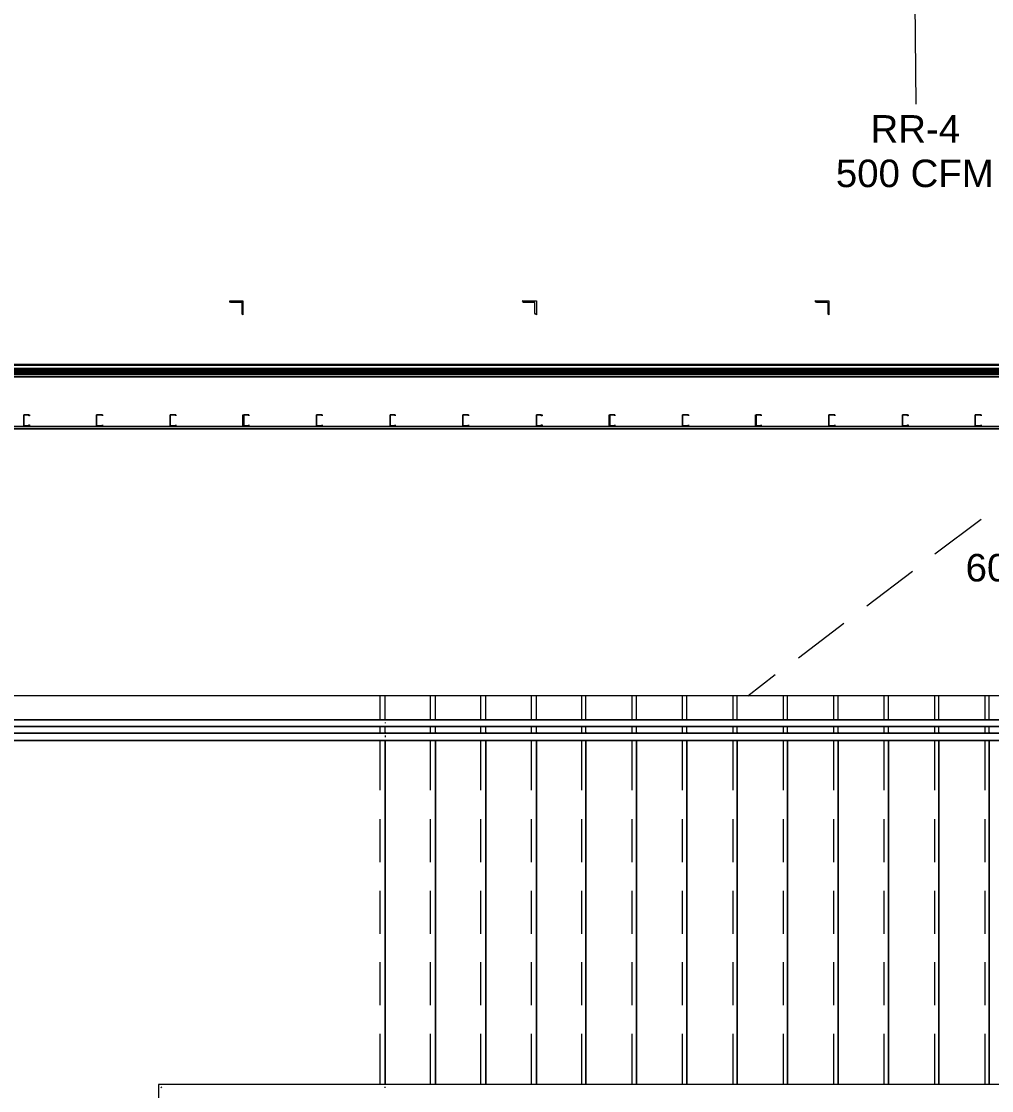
# Model space of a CAD drawing. Header units: metres. Extents: x 39 to 278, y -7 to 151.
# Drawn here: x 79.61 to 84.99, y 30.53 to 36.46 of the extents above; entities that cross this region are included whole.
import ezdxf

# ---------------------------------------------------------------- set-up
doc = ezdxf.new("R2010")
doc.units = ezdxf.units.M
doc.layers.add('HVAC - Ductos', color=5, linetype='Continuous', lineweight=50)
doc.layers.add('PDF_Geometry', color=7, linetype='Continuous', true_color=0xaaaaaa)
doc.layers.add('PDF_Text', color=7, linetype='Continuous')
doc.styles.add('PDF Helvetica', font='')
doc.styles.get('PDF Helvetica').set_extended_font_data('Helvetica')

msp = doc.modelspace()

# ---------------------------------------------------------------- linework, layer by layer
at = {"layer": 'HVAC - Ductos', "lineweight": 0}
msp.add_lwpolyline([(84.5683, 36.5604), (84.5729, 35.9966)], dxfattribs=at)
at = {"layer": 'PDF_Geometry', "lineweight": 0}
for points in [[(74.7644, 34.2092), (74.3427, 34.2092), (74.0677, 34.2092), (73.6644, 34.2092), (73.6644, 34.1954), (74.7828, 34.1954), (74.7828, 34.2092), (74.769, 34.2092), (85.7645, 34.2092), (74.769, 34.2092), (74.7828, 34.2092), (74.7828, 34.3008), (74.7828, 35.0525), (74.769, 35.0525), (74.7828, 35.0525), (74.7828, 35.0662), (73.6644, 35.0662)], [(74.8286, 34.5483), (76.0157, 34.5483), (77.2257, 34.5483), (78.4403, 34.5483), (79.6549, 34.5483), (80.8649, 34.5483), (82.0795, 34.5483), (83.2941, 34.5483), (84.5042, 34.5483), (85.705, 34.5483)], [(78.4403, 34.5529), (79.6549, 34.5529)], [(78.4403, 34.5529), (79.6549, 34.5529)], [(78.4403, 34.5254), (79.6549, 34.5254)], [(78.4403, 34.5254), (79.6549, 34.5254)], [(78.4403, 34.5208), (79.6549, 34.5208)], [(78.4403, 34.5208), (79.6549, 34.5208)], [(78.4403, 34.5116), (79.6549, 34.5116)], [(78.4403, 34.5116), (79.6549, 34.5116)], [(79.6732, 34.5529), (79.632, 34.5529)], [(79.6549, 34.5529), (80.8649, 34.5529)], [(79.6549, 34.5529), (80.8649, 34.5529)], [(79.6549, 34.53), (80.8649, 34.53)], [(79.6549, 34.53), (80.8649, 34.53)], [(79.6549, 34.5254), (80.8649, 34.5254)], [(79.6549, 34.5254), (80.8649, 34.5254)], [(80.237, 34.5162), (79.9208, 34.5162)], [(81.8228, 34.5162), (80.5532, 34.5162)], [(80.8878, 34.5529), (80.842, 34.5529)], [(80.8649, 34.5529), (82.0795, 34.5529)], [(80.8649, 34.5529), (82.0795, 34.5529)], [(80.8649, 34.5483), (80.8649, 34.5483)], [(80.8649, 34.5254), (82.0795, 34.5254)], [(80.8649, 34.5254), (82.0795, 34.5254)], [(80.8649, 34.5208), (82.0795, 34.5208)], [(80.8649, 34.5208), (82.0795, 34.5208)], [(80.8649, 34.5116), (82.0795, 34.5116)], [(80.8649, 34.5116), (82.0795, 34.5116)], [(82.1024, 34.5529), (82.0566, 34.5529)], [(82.0795, 34.5529), (83.2941, 34.5529)], [(82.0795, 34.5529), (83.2941, 34.5529)], [(82.0795, 34.53), (83.2941, 34.53)], [(82.0795, 34.53), (83.2941, 34.53)], [(82.0795, 34.5254), (83.2941, 34.5254)], [(82.0795, 34.5254), (83.2941, 34.5254)], [(82.46, 34.5162), (82.1391, 34.5162)], [(84.0458, 34.5162), (82.7762, 34.5162)], [(83.3124, 34.5529), (83.2712, 34.5529)], [(84.5042, 34.5529), (83.2941, 34.5529)], [(83.2941, 34.5529), (84.5042, 34.5529)], [(83.2941, 34.5529), (84.5042, 34.5529)], [(83.2941, 34.5529), (84.5042, 34.5529)], [(83.2941, 34.5529), (84.5042, 34.5529)], [(83.2941, 34.5529), (84.5042, 34.5529)], [(83.2941, 34.5254), (84.5042, 34.5254)], [(83.2941, 34.5254), (84.5042, 34.5254)], [(83.2941, 34.5254), (84.5042, 34.5254)], [(83.2941, 34.5254), (84.5042, 34.5254)], [(83.2941, 34.5254), (84.5042, 34.5254)], [(83.2941, 34.5254), (84.5042, 34.5254)], [(83.2941, 34.5208), (84.5042, 34.5208)], [(83.2941, 34.5208), (84.5042, 34.5208)], [(83.2941, 34.5208), (84.5042, 34.5208)], [(83.2941, 34.5208), (84.5042, 34.5208)], [(83.2941, 34.5116), (84.5042, 34.5116)], [(83.2941, 34.5116), (84.5042, 34.5116)], [(83.2941, 34.5116), (84.5042, 34.5116)], [(83.2941, 34.5116), (84.5042, 34.5116)], [(84.6829, 34.5162), (84.362, 34.5162)], [(84.527, 34.5529), (84.4812, 34.5529)], [(84.5042, 34.5529), (85.705, 34.5529)], [(85.705, 34.5529), (84.5042, 34.5529)], [(84.5042, 34.5254), (85.705, 34.5254)], [(84.5042, 34.5254), (85.705, 34.5254)], [(74.8286, 34.5025), (76.0157, 34.5025), (77.2257, 34.5025), (78.4403, 34.5025), (79.6549, 34.5025), (80.8649, 34.5025), (82.0795, 34.5025), (83.2941, 34.5025), (84.5042, 34.5025), (85.705, 34.5025)], [(78.4403, 34.4842), (79.6549, 34.4842)], [(78.4403, 34.4842), (79.6549, 34.4842)], [(79.632, 34.4842), (79.6503, 34.4842), (79.6732, 34.4842)], [(79.6549, 34.4842), (80.8649, 34.4842)], [(79.6549, 34.4842), (80.8649, 34.4842)], [(80.842, 34.4842), (80.8649, 34.4842), (80.8878, 34.4842)], [(80.8649, 34.4842), (82.0795, 34.4842)], [(80.8649, 34.4842), (82.0795, 34.4842)], [(82.0566, 34.4842), (82.0749, 34.4842)], [(82.0795, 34.4842), (83.2941, 34.4842)], [(82.0795, 34.4842), (83.2941, 34.4842)], [(82.0795, 34.4842), (82.1024, 34.4842)], [(83.2712, 34.4842), (83.2895, 34.4842), (83.3124, 34.4842)], [(84.5042, 34.4842), (83.2941, 34.4842)], [(84.5042, 34.4842), (83.2941, 34.4842)], [(83.2941, 34.4842), (84.5042, 34.4842)], [(83.2941, 34.4842), (84.5042, 34.4842)], [(83.2941, 34.4842), (84.5042, 34.4842)], [(83.2941, 34.4842), (84.5042, 34.4842)], [(84.4812, 34.4842), (84.5042, 34.4842), (84.527, 34.4842)], [(84.5042, 34.4842), (85.705, 34.4842)], [(85.705, 34.4842), (84.5042, 34.4842)], [(79.6274, 34.2733), (79.6274, 34.2733)], [(79.6274, 34.2733), (79.6274, 34.2733)], [(80.0628, 34.2687), (80.0628, 34.2687)], [(80.4386, 34.2733), (80.4386, 34.2733)], [(80.4386, 34.2733), (80.4386, 34.2733)], [(80.4708, 34.2687), (80.4708, 34.2687)], [(80.8466, 34.2733), (80.8466, 34.2733)], [(80.8741, 34.2687), (80.8741, 34.2687)], [(81.2499, 34.2733), (81.2499, 34.2733)], [(81.2499, 34.2733), (81.2499, 34.2733)], [(81.282, 34.2687), (81.282, 34.2687)], [(81.6578, 34.2733), (81.6578, 34.2733)], [(81.6578, 34.2733), (81.6578, 34.2733)], [(81.6854, 34.2687), (81.6854, 34.2687)], [(82.0932, 34.2687), (82.0932, 34.2687)], [(82.4691, 34.2733), (82.4691, 34.2733)], [(82.4691, 34.2733), (82.4691, 34.2733)], [(82.877, 34.2733), (82.877, 34.2733)], [(82.9045, 34.2687), (82.9045, 34.2687)], [(83.2804, 34.2733), (83.2804, 34.2733)], [(83.2804, 34.2733), (83.2804, 34.2733)], [(83.3124, 34.2687), (83.3124, 34.2687)], [(83.6883, 34.2733), (83.6883, 34.2733)], [(83.7158, 34.2687), (83.7158, 34.2687)], [(84.0916, 34.2733), (84.0916, 34.2733)], [(84.0916, 34.2733), (84.0916, 34.2733)], [(84.1237, 34.2687), (84.1237, 34.2687)], [(84.4996, 34.2733), (84.4996, 34.2733)], [(84.4996, 34.2733), (84.4996, 34.2733)], [(84.935, 34.2687), (84.935, 34.2687)], [(79.6274, 34.2137), (79.6274, 34.2137)], [(80.0628, 34.2183), (80.0628, 34.2183)], [(80.4386, 34.2137), (80.4386, 34.2137)], [(80.4708, 34.2183), (80.4708, 34.2183)], [(80.8466, 34.2137), (80.8466, 34.2137)], [(80.8741, 34.2183), (80.8741, 34.2183)], [(81.2499, 34.2137), (81.2499, 34.2137)], [(81.282, 34.2183), (81.282, 34.2183)], [(81.6578, 34.2137), (81.6578, 34.2137)], [(81.6854, 34.2183), (81.6854, 34.2183)], [(82.0932, 34.2183), (82.0932, 34.2183)], [(82.4691, 34.2137), (82.4691, 34.2137)], [(82.877, 34.2137), (82.877, 34.2137)], [(82.9045, 34.2183), (82.9045, 34.2183)], [(83.2804, 34.2137), (83.2804, 34.2137)], [(83.3124, 34.2183), (83.3124, 34.2183)], [(83.6883, 34.2137), (83.6883, 34.2137)], [(83.7158, 34.2183), (83.7158, 34.2183)], [(84.0916, 34.2137), (84.0916, 34.2137)], [(84.1237, 34.2183), (84.1237, 34.2183)], [(84.4996, 34.2137), (84.4996, 34.2137)], [(84.935, 34.2183), (84.935, 34.2183)], [(84.6783, 33.5033), (84.935, 33.6958)], [(84.3024, 33.2146), (84.5545, 33.4071)], [(83.922, 32.9258), (84.1741, 33.1183)], [(83.6424, 32.715), (83.7937, 32.8341)], [(85.5399, 32.5821), (85.5399, 32.715), (85.8012, 32.715), (85.5399, 32.715), (85.2604, 32.715), (84.9808, 32.715), (84.7012, 32.715), (84.4216, 32.715), (84.142, 32.715), (83.8624, 32.715), (83.5828, 32.715), (83.3033, 32.715), (83.0237, 32.715), (82.7441, 32.715), (82.4691, 32.715), (82.1895, 32.715), (81.91, 32.715), (81.6304, 32.715), (78.2203, 32.715), (78.2203, 27.1141), (81.9649, 27.1141), (82.2445, 27.1141), (82.5241, 27.1141), (82.5241, 27.247)], [(84.142, 27.247), (81.6854, 27.247), (78.3532, 27.247), (78.3532, 32.5821), (81.6304, 32.5821), (81.6304, 32.715), (78.2203, 32.715), (78.2203, 27.1141), (81.9649, 27.1141), (81.9649, 27.247)], [(81.6028, 32.5821), (81.6028, 32.715)], [(85.5399, 32.715), (85.2604, 32.715), (84.9808, 32.715), (84.7012, 32.715), (84.4216, 32.715), (84.142, 32.715), (83.8624, 32.715), (83.5828, 32.715), (83.3033, 32.715), (83.0237, 32.715), (82.7441, 32.715), (82.4691, 32.715), (82.1895, 32.715), (81.91, 32.715), (81.6304, 32.715)], [(81.8824, 32.5821), (81.8824, 32.715)], [(81.91, 32.5821), (81.91, 32.715)], [(82.162, 32.5821), (82.162, 32.715)], [(82.1895, 32.5821), (82.1895, 32.715)], [(82.4416, 32.5821), (82.4416, 32.715)], [(82.4691, 32.5821), (82.4691, 32.715)], [(82.7212, 32.5821), (82.7212, 32.715)], [(82.7441, 32.5821), (82.7441, 32.715)], [(83.0008, 32.5821), (83.0008, 32.715)], [(83.0237, 32.5821), (83.0237, 32.715)], [(83.2804, 32.5821), (83.2804, 32.715)], [(83.3033, 32.5821), (83.3033, 32.715)], [(83.56, 32.5821), (83.56, 32.715)], [(83.5828, 32.5821), (83.5828, 32.715)], [(83.8395, 32.5821), (83.8395, 32.715)], [(83.8624, 32.5821), (83.8624, 32.715)], [(84.1191, 32.5821), (84.1191, 32.715)], [(84.142, 32.5821), (84.142, 32.715)], [(84.3987, 32.5821), (84.3987, 32.715)], [(84.4216, 32.5821), (84.4216, 32.715)], [(84.6783, 32.5821), (84.6783, 32.715)], [(84.7012, 32.5821), (84.7012, 32.715)], [(84.9579, 32.5821), (84.9579, 32.715)], [(84.9808, 32.5821), (84.9808, 32.715)], [(81.6304, 32.5821), (85.8012, 32.5821), (81.6212, 32.5821), (78.3532, 32.5821), (78.3532, 27.247), (81.6945, 27.247), (81.9787, 27.247), (82.0062, 27.247)], [(81.6304, 32.5683), (81.6304, 32.5637)], [(81.6304, 32.5133), (81.6304, 32.5087), (81.6304, 32.5454), (78.3898, 32.5454), (78.3898, 27.2883), (81.6854, 27.2883), (84.1237, 27.2883)], [(82.0062, 27.2883), (81.9787, 27.2883), (81.6945, 27.2883), (78.3898, 27.2883), (78.3898, 32.5454), (81.6212, 32.5454), (85.8012, 32.5454), (81.6304, 32.5454)], [(82.2537, 27.3249), (81.9787, 27.3249), (81.6945, 27.3249), (78.4266, 27.3249), (78.4266, 32.5087), (81.6212, 32.5087), (85.8012, 32.5087), (81.6304, 32.5087), (78.4266, 32.5087), (78.4266, 27.3249), (81.6854, 27.3249), (84.1054, 27.3249), (84.1054, 27.3157), (84.307, 27.3157), (84.11, 27.3157), (83.6928, 28.2095), (83.5096, 28.2553), (83.78, 28.3791), (83.592, 28.4249), (83.0833, 29.5157), (83.0833, 29.3829)], [(81.6028, 32.5087), (81.6028, 32.5454)], [(81.6304, 32.495), (81.6304, 32.4904), (81.6304, 32.4858)], [(81.8824, 32.5087), (81.8824, 32.5454)], [(81.91, 32.5133), (81.91, 32.5087), (81.91, 32.5454)], [(82.162, 32.5087), (82.162, 32.5454)], [(82.1895, 32.5133), (82.1895, 32.5087), (82.1895, 32.5454)], [(82.4416, 32.5087), (82.4416, 32.5454)], [(82.4691, 32.5133), (82.4691, 32.5087), (82.4691, 32.5454)], [(82.7212, 32.5087), (82.7212, 32.5454)], [(82.7441, 32.5133), (82.7441, 32.5087), (82.7441, 32.5454)], [(83.0008, 32.5087), (83.0008, 32.5454)], [(83.0237, 32.5133), (83.0237, 32.5087), (83.0237, 32.5454)], [(83.2804, 32.5087), (83.2804, 32.5454)], [(83.3033, 32.5133), (83.3033, 32.5087), (83.3033, 32.5454)], [(83.56, 32.5087), (83.56, 32.5454)], [(83.5828, 32.5133), (83.5828, 32.5087), (83.5828, 32.5454)], [(83.8395, 32.5087), (83.8395, 32.5454)], [(83.8624, 32.5133), (83.8624, 32.5087), (83.8624, 32.5454)], [(84.1191, 32.5087), (84.1191, 32.5454)], [(84.142, 32.5133), (84.142, 32.5087), (84.142, 32.5454)], [(84.3987, 32.5087), (84.3987, 32.5454)], [(84.4216, 32.5133), (84.4216, 32.5087), (84.4216, 32.5454)], [(84.6783, 32.5087), (84.6783, 32.5454)], [(84.7012, 32.5133), (84.7012, 32.5087), (84.7012, 32.5454)], [(84.9579, 32.5087), (84.9579, 32.5454)], [(84.9808, 32.5133), (84.9808, 32.5087), (84.9808, 32.5454)], [(82.2537, 27.3615), (81.9787, 27.3615), (81.6945, 27.3615), (78.4678, 27.3615), (78.4678, 32.4675), (81.6212, 32.4675), (85.8012, 32.4675), (81.6304, 32.4675), (78.4678, 32.4675), (78.4678, 27.3615), (81.6854, 27.3615), (84.087, 27.3615), (83.6928, 28.2049), (83.5096, 28.2461), (83.78, 28.3745), (83.592, 28.4203), (83.1795, 29.3049)], [(81.6028, 32.1925), (81.6028, 32.4675)], [(81.6304, 30.5608), (81.6304, 32.4675)], [(81.8824, 32.1925), (81.8824, 32.4675)], [(81.91, 30.5608), (81.91, 32.4675)], [(82.162, 32.1925), (82.162, 32.4675)], [(82.1895, 30.5608), (82.1895, 32.4675)], [(82.4416, 32.1925), (82.4416, 32.4675)], [(82.4691, 30.5608), (82.4691, 32.4675)], [(82.7212, 32.1925), (82.7212, 32.4675)], [(82.7441, 30.5608), (82.7441, 32.4675)], [(83.0008, 32.1925), (83.0008, 32.4675)], [(83.0237, 30.5608), (83.0237, 32.4675)], [(83.2804, 32.1925), (83.2804, 32.4675)], [(83.3033, 30.5608), (83.3033, 32.4675)], [(83.56, 32.1925), (83.56, 32.4675)], [(83.5828, 30.5608), (83.5828, 32.4675)], [(83.8395, 32.1925), (83.8395, 32.4675)], [(83.8624, 30.5608), (83.8624, 32.4675)], [(84.1191, 32.1925), (84.1191, 32.4675)], [(84.142, 30.5608), (84.142, 32.4675)], [(84.3987, 32.1925), (84.3987, 32.4675)], [(84.4216, 30.5608), (84.4216, 32.4675)], [(84.6783, 32.1925), (84.6783, 32.4675)], [(84.7012, 30.5608), (84.7012, 32.4675)], [(84.9579, 32.1925), (84.9579, 32.4675)], [(84.9808, 30.5608), (84.9808, 32.4675)], [(81.6028, 31.7937), (81.6028, 32.0321)], [(81.8824, 31.7937), (81.8824, 32.0321)], [(82.162, 31.7937), (82.162, 32.0321)], [(82.4416, 31.7937), (82.4416, 32.0321)], [(82.7212, 31.7937), (82.7212, 32.0321)], [(83.0008, 31.7937), (83.0008, 32.0321)], [(83.2804, 31.7937), (83.2804, 32.0321)], [(83.56, 31.7937), (83.56, 32.0321)], [(83.8395, 31.7937), (83.8395, 32.0321)], [(84.1191, 31.7937), (84.1191, 32.0321)], [(84.3987, 31.7937), (84.3987, 32.0321)], [(84.6783, 31.7937), (84.6783, 32.0321)], [(84.9579, 31.7937), (84.9579, 32.0321)], [(81.6028, 31.3949), (81.6028, 31.6333)], [(81.8824, 31.3949), (81.8824, 31.6333)], [(82.162, 31.3949), (82.162, 31.6333)], [(82.4416, 31.3949), (82.4416, 31.6333)], [(82.7212, 31.3949), (82.7212, 31.6333)], [(83.0008, 31.3949), (83.0008, 31.6333)], [(83.2804, 31.3949), (83.2804, 31.6333)], [(83.56, 31.3949), (83.56, 31.6333)], [(83.8395, 31.3949), (83.8395, 31.6333)], [(84.1191, 31.3949), (84.1191, 31.6333)], [(84.3987, 31.3949), (84.3987, 31.6333)], [(84.6783, 31.3949), (84.6783, 31.6333)], [(84.9579, 31.3949), (84.9579, 31.6333)], [(81.6028, 31.0008), (81.6028, 31.2391)], [(81.8824, 31.0008), (81.8824, 31.2391)], [(82.162, 31.0008), (82.162, 31.2391)], [(82.4416, 31.0008), (82.4416, 31.2391)], [(82.7212, 31.0008), (82.7212, 31.2391)], [(83.0008, 31.0008), (83.0008, 31.2391)], [(83.2804, 31.0008), (83.2804, 31.2391)], [(83.56, 31.0008), (83.56, 31.2391)], [(83.8395, 31.0008), (83.8395, 31.2391)], [(84.1191, 31.0008), (84.1191, 31.2391)], [(84.3987, 31.0008), (84.3987, 31.2391)], [(84.6783, 31.0008), (84.6783, 31.2391)], [(84.9579, 31.0008), (84.9579, 31.2391)], [(81.6028, 30.5608), (81.6028, 30.8404)], [(81.8824, 30.5608), (81.8824, 30.8404)], [(82.162, 30.5608), (82.162, 30.8404)], [(82.4416, 30.5608), (82.4416, 30.8404)], [(82.7212, 30.5608), (82.7212, 30.8404)], [(83.0008, 30.5608), (83.0008, 30.8404)], [(83.2804, 30.5608), (83.2804, 30.8404)], [(83.56, 30.5608), (83.56, 30.8404)], [(83.8395, 30.5608), (83.8395, 30.8404)], [(84.1191, 30.5608), (84.1191, 30.8404)], [(84.3987, 30.5608), (84.3987, 30.8404)], [(84.6783, 30.5608), (84.6783, 30.8404)], [(84.9579, 30.5608), (84.9579, 30.8404)], [(81.6212, 30.5608), (80.3745, 30.5608)], [(80.3745, 30.5608), (80.3745, 29.2683)], [(80.3745, 30.5608), (80.3745, 29.2683)], [(81.6304, 30.5608), (80.3745, 30.5608)], [(80.3928, 30.5425), (80.3882, 30.5471)], [(85.8012, 30.5608), (81.6212, 30.5608)], [(85.8012, 30.5608), (81.6304, 30.5608)], [(81.6304, 30.5425), (81.6304, 30.5471)]]:
    msp.add_lwpolyline(points, dxfattribs=at)
for points in [[(80.842, 34.9058), (80.842, 34.8279), (80.8374, 34.8325), (80.8374, 34.837), (80.8374, 34.892), (80.8374, 34.8966), (80.8328, 34.8966), (80.7732, 34.8966), (80.7686, 34.9012), (80.7686, 34.9058)], [(82.4691, 34.9058), (82.4691, 34.8279), (82.4645, 34.8325), (82.46, 34.837), (82.46, 34.892), (82.46, 34.8966), (82.4554, 34.8966), (82.3958, 34.8966), (82.3958, 34.9012), (82.3912, 34.9058)], [(84.0916, 34.9058), (84.0916, 34.8279), (84.087, 34.8325), (84.087, 34.837), (84.087, 34.892), (84.0824, 34.8966), (84.0779, 34.8966), (84.0229, 34.8966), (84.0183, 34.9012), (84.0137, 34.9058)], [(79.6549, 34.5529), (78.4403, 34.5529)], [(79.6549, 34.5529), (78.4403, 34.5529)], [(79.6549, 34.53), (78.4403, 34.53)], [(79.6549, 34.53), (78.4403, 34.53)], [(79.6549, 34.5254), (78.4403, 34.5254)], [(79.6549, 34.5254), (78.4403, 34.5254)], [(79.6549, 34.5208), (78.4403, 34.5208)], [(79.6549, 34.5162), (78.4403, 34.5162)], [(79.6549, 34.5116), (78.4403, 34.5116)], [(79.6549, 34.5071), (78.4403, 34.5071)], [(80.8649, 34.5529), (79.6549, 34.5529)], [(80.8649, 34.5529), (79.6549, 34.5529)], [(80.8649, 34.53), (79.6549, 34.53)], [(80.8649, 34.5254), (79.6549, 34.5254)], [(80.8649, 34.5254), (79.6549, 34.5254)], [(80.8649, 34.5208), (79.6549, 34.5208)], [(80.8649, 34.5208), (79.6549, 34.5208)], [(80.8649, 34.5162), (79.6549, 34.5162)], [(80.8649, 34.5116), (79.6549, 34.5116)], [(80.8649, 34.5116), (79.6549, 34.5116)], [(80.8649, 34.5071), (79.6549, 34.5071)], [(82.0795, 34.5529), (80.8649, 34.5529)], [(82.0795, 34.5529), (80.8649, 34.5529)], [(82.0795, 34.53), (80.8649, 34.53)], [(82.0795, 34.53), (80.8649, 34.53)], [(82.0795, 34.5254), (80.8649, 34.5254)], [(82.0795, 34.5254), (80.8649, 34.5254)], [(82.0795, 34.5208), (80.8649, 34.5208)], [(82.0795, 34.5162), (80.8649, 34.5162)], [(82.0795, 34.5116), (80.8649, 34.5116)], [(82.0795, 34.5071), (80.8649, 34.5071)], [(83.2941, 34.5529), (82.0795, 34.5529)], [(83.2941, 34.5529), (82.0795, 34.5529)], [(83.2941, 34.53), (82.0795, 34.53)], [(83.2941, 34.5254), (82.0795, 34.5254)], [(83.2941, 34.5254), (82.0795, 34.5254)], [(83.2941, 34.5208), (82.0795, 34.5208)], [(83.2941, 34.5208), (82.0795, 34.5208)], [(83.2941, 34.5162), (82.0795, 34.5162)], [(83.2941, 34.5116), (82.0795, 34.5116)], [(83.2941, 34.5116), (82.0795, 34.5116)], [(83.2941, 34.5071), (82.0795, 34.5071)], [(84.5042, 34.53), (83.2941, 34.53)], [(84.5042, 34.53), (83.2941, 34.53)], [(84.5042, 34.5162), (83.2941, 34.5162)], [(84.5042, 34.5071), (83.2941, 34.5071)], [(85.705, 34.5529), (84.5042, 34.5529)], [(85.705, 34.5529), (84.5042, 34.5529)], [(85.705, 34.53), (84.5042, 34.53), (85.705, 34.53), (84.5042, 34.53), (85.705, 34.53), (85.705, 34.5392), (85.705, 34.53), (85.705, 34.5254), (85.7233, 34.5254), (85.7233, 34.5116), (85.705, 34.5116), (85.705, 34.5071), (85.705, 34.5025), (85.705, 34.5071), (85.705, 34.5116), (85.705, 34.5162), (85.705, 34.5208), (85.705, 34.5254), (85.705, 34.53), (85.705, 34.5392)], [(85.705, 34.5254), (84.5042, 34.5254)], [(85.705, 34.5254), (84.5042, 34.5254)], [(85.705, 34.5208), (84.5042, 34.5208)], [(85.705, 34.5208), (84.5042, 34.5208)], [(85.705, 34.5162), (84.5042, 34.5162)], [(85.705, 34.5116), (84.5042, 34.5116)], [(85.705, 34.5116), (84.5042, 34.5116)], [(85.705, 34.4979), (85.705, 34.5071), (84.5042, 34.5071), (85.705, 34.5071), (85.705, 34.4979), (84.5042, 34.4979)], [(79.6549, 34.4979), (78.4403, 34.4979)], [(78.4403, 34.4842), (79.6549, 34.4842)], [(79.6549, 34.4842), (78.4403, 34.4842)], [(80.8649, 34.4979), (79.6549, 34.4979)], [(79.6549, 34.4842), (80.8649, 34.4842)], [(80.8649, 34.4842), (79.6549, 34.4842)], [(82.0795, 34.4979), (80.8649, 34.4979)], [(80.8649, 34.4842), (82.0795, 34.4842)], [(82.0795, 34.4842), (80.8649, 34.4842)], [(83.2941, 34.4979), (82.0795, 34.4979)], [(82.0795, 34.4842), (83.2941, 34.4842)], [(83.2941, 34.4842), (82.0795, 34.4842)], [(84.5042, 34.4979), (83.2941, 34.4979)], [(85.705, 34.4842), (84.5042, 34.4842)], [(85.705, 34.4842), (84.5042, 34.4842)], [(79.6274, 34.2092), (79.6274, 34.2137), (79.6274, 34.2733), (79.6595, 34.2733), (79.6595, 34.2687), (79.6549, 34.2687), (79.6549, 34.2733), (79.6274, 34.2733), (79.6274, 34.2137), (79.6549, 34.2137), (79.6549, 34.2183), (79.6595, 34.2183), (79.6595, 34.2092)], [(80.0353, 34.2092), (80.0308, 34.2092), (80.0308, 34.2137), (80.0308, 34.2733), (80.0353, 34.2733), (80.0628, 34.2733), (80.0628, 34.2687), (80.0628, 34.2733), (80.0353, 34.2733), (80.0308, 34.2733), (80.0308, 34.2137), (80.0353, 34.2137), (80.0628, 34.2137), (80.0628, 34.2183), (80.0628, 34.2092)], [(80.4386, 34.2092), (80.4386, 34.2137), (80.4386, 34.2733), (80.4708, 34.2733), (80.4708, 34.2687), (80.4708, 34.2733), (80.4386, 34.2733), (80.4386, 34.2137), (80.4708, 34.2137), (80.4708, 34.2183), (80.4708, 34.2092)], [(80.8466, 34.2092), (80.842, 34.2137), (80.842, 34.2733), (80.8466, 34.2733), (80.8741, 34.2733), (80.8741, 34.2687), (80.8741, 34.2733), (80.8466, 34.2733), (80.8466, 34.2137), (80.8741, 34.2137), (80.8741, 34.2183), (80.8741, 34.2092)], [(81.2499, 34.2092), (81.2499, 34.2137), (81.2499, 34.2733), (81.282, 34.2733), (81.282, 34.2687), (81.282, 34.2733), (81.2499, 34.2733), (81.2499, 34.2137), (81.282, 34.2137), (81.282, 34.2183), (81.282, 34.2092)], [(81.6578, 34.2092), (81.6578, 34.2137), (81.6578, 34.2733), (81.6854, 34.2733), (81.6854, 34.2687), (81.6854, 34.2733), (81.6578, 34.2733), (81.6578, 34.2137), (81.6854, 34.2137), (81.6854, 34.2183), (81.6854, 34.2092)], [(82.0658, 34.2092), (82.0612, 34.2092), (82.0612, 34.2137), (82.0612, 34.2733), (82.0658, 34.2733), (82.0932, 34.2733), (82.0932, 34.2687), (82.0932, 34.2733), (82.0658, 34.2733), (82.0612, 34.2733), (82.0612, 34.2137), (82.0658, 34.2137), (82.0932, 34.2137), (82.0932, 34.2183), (82.0932, 34.2092)], [(82.4691, 34.2092), (82.4691, 34.2137), (82.4691, 34.2733), (82.5012, 34.2733), (82.5012, 34.2687), (82.4966, 34.2687), (82.4966, 34.2733), (82.4691, 34.2733), (82.4691, 34.2137), (82.4966, 34.2137), (82.4966, 34.2183), (82.5012, 34.2183), (82.5012, 34.2092)], [(82.877, 34.2092), (82.8724, 34.2092), (82.8724, 34.2137), (82.8724, 34.2733), (82.877, 34.2733), (82.9045, 34.2733), (82.9045, 34.2687), (82.9045, 34.2733), (82.877, 34.2733), (82.877, 34.2137), (82.9045, 34.2137), (82.9045, 34.2183), (82.9045, 34.2092)], [(83.2804, 34.2092), (83.2804, 34.2137), (83.2804, 34.2733), (83.3124, 34.2733), (83.3124, 34.2687), (83.3124, 34.2733), (83.2804, 34.2733), (83.2804, 34.2137), (83.3124, 34.2137), (83.3124, 34.2183), (83.3124, 34.2092)], [(83.6883, 34.2092), (83.6837, 34.2137), (83.6837, 34.2733), (83.6883, 34.2733), (83.7158, 34.2733), (83.7158, 34.2687), (83.7158, 34.2733), (83.6883, 34.2733), (83.6883, 34.2137), (83.7158, 34.2137), (83.7158, 34.2183), (83.7158, 34.2092)], [(84.0916, 34.2092), (84.0916, 34.2137), (84.0916, 34.2733), (84.1237, 34.2733), (84.1237, 34.2687), (84.1237, 34.2733), (84.0916, 34.2733), (84.0916, 34.2137), (84.1237, 34.2137), (84.1237, 34.2183), (84.1237, 34.2092)], [(84.4996, 34.2092), (84.4996, 34.2137), (84.4996, 34.2733), (84.5316, 34.2733), (84.5316, 34.2687), (84.527, 34.2687), (84.527, 34.2733), (84.4996, 34.2733), (84.4996, 34.2137), (84.527, 34.2137), (84.527, 34.2183), (84.5316, 34.2183), (84.5316, 34.2092)], [(84.9075, 34.2092), (84.9029, 34.2092), (84.9029, 34.2137), (84.9029, 34.2733), (84.9075, 34.2733), (84.935, 34.2733), (84.935, 34.2687), (84.935, 34.2733), (84.9075, 34.2733), (84.9029, 34.2733), (84.9029, 34.2137), (84.9075, 34.2137), (84.935, 34.2137), (84.935, 34.2183), (84.935, 34.2092)], [(74.7278, 34.1954), (74.7278, 34.2092), (74.7644, 34.2092), (74.7278, 34.2092), (74.7278, 34.1954), (85.7645, 34.1954), (85.7645, 34.2092), (74.769, 34.2092), (85.7645, 34.2092), (85.7645, 34.1954)], [(81.6304, 32.4675), (81.6304, 30.5608)], [(81.91, 32.4675), (81.91, 30.5608)], [(82.1895, 32.4675), (82.1895, 30.5608)], [(82.4691, 32.4675), (82.4691, 30.5608)], [(82.7441, 32.4675), (82.7441, 30.5608)], [(83.0237, 32.4675), (83.0237, 30.5608)], [(83.3033, 32.4675), (83.3033, 30.5608)], [(83.5828, 32.4675), (83.5828, 30.5608)], [(83.8624, 32.4675), (83.8624, 30.5608)], [(84.142, 32.4675), (84.142, 30.5608)], [(84.4216, 32.4675), (84.4216, 30.5608)], [(84.7012, 32.4675), (84.7012, 30.5608)], [(84.9808, 32.4675), (84.9808, 30.5608)]]:
    msp.add_lwpolyline(points, close=True, dxfattribs=at)
at = {"layer": 'PDF_Geometry', "color": 254, "lineweight": 0, "true_color": 0xd2d2d2}
for points in [[(80.4616, 34.2733), (80.4662, 34.2733)], [(80.842, 34.2733), (80.842, 34.2733)], [(80.8466, 34.2733), (80.8466, 34.2733)], [(82.4691, 34.2642), (82.4691, 34.2687)], [(82.4737, 34.2733), (82.4782, 34.2733)], [(80.4386, 34.2458), (80.4386, 34.2458)], [(83.2987, 34.2092), (83.2987, 34.2137)], [(84.9258, 34.2092), (84.9304, 34.2137)]]:
    msp.add_lwpolyline(points, dxfattribs=at)

# ---------------------------------------------------------------- texts
at = {"layer": 'PDF_Text', "lineweight": 0, "char_height": 0.15247, "attachment_point": 4, "style": 'PDF Helvetica'}
for s, insert in [('RR-4', (84.3223, 35.8588)), ('500 CFM', (84.1298, 35.6112)), ('600 CFM', (84.8494, 33.4249))]:
    msp.add_mtext(s, dxfattribs=dict(at, insert=insert))

doc.saveas('drawing.dxf')
